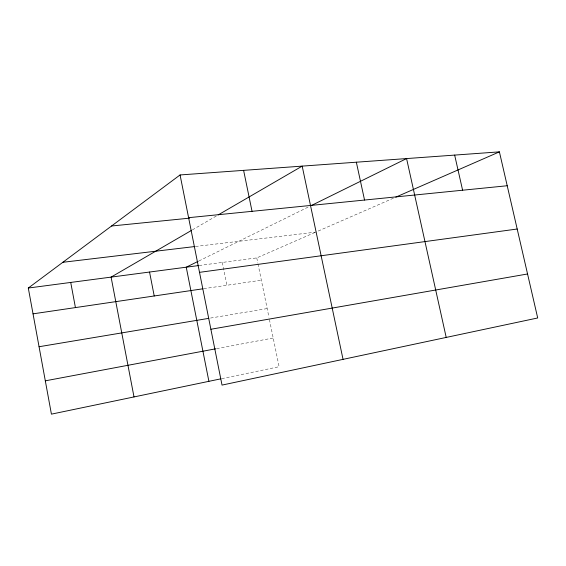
<?xml version="1.0" encoding="UTF-8"?>
<svg xmlns="http://www.w3.org/2000/svg" width="566" height="566" viewBox="0 0 566 566"><rect width="100%" height="100%" fill="white"/><g stroke="black" fill="none" stroke-linecap="round" stroke-linejoin="round"><path stroke-width="0.42" stroke-dasharray="2.83 2.12" d="M192.405 229.881L216.665 215.795M198.935 260.947L308.803 206.774M199.126 265.496L256.759 257.898L314.937 232.47M393.384 198.192L315.743 232.124L194.86 246.543M221.738 378.654L279.109 366.704L269.126 318.099M216.629 348.635L273.208 338.001M210.517 318.057L267.166 308.583M203.76 288.674L261.336 280.191M256.759 257.898L257.813 263.041M257.99 263.897L268.949 317.236M222.318 262.44L226.931 285.264"/><path stroke-width="0.85" d="M220.881 378.831L51.421 414.142L28.3 288.037L180.066 174.951L499.403 151.858L537.7 317.972L222.028 385.092L180.066 174.951M191.648 230.32L111.092 277.114L134.008 396.936M218.172 214.917L302.18 166.121L343.046 359.36M198.142 261.336L186.242 267.202L208.904 381.328M311.159 205.614L406.579 158.572L446.206 337.428M395.79 197.138L499.403 151.858M45.315 380.833L215.773 348.798M210.885 329.263L527.554 273.972M39.061 346.732L208.804 318.347M33.033 313.84L202.904 288.801M199.515 272.345L517.19 229.018M28.3 288.037L198.27 265.61M62.854 262.291L194.86 246.543M188.598 217.684L507.214 185.747M111.552 226.004L189.674 218.143M454.661 155.098L462.606 190.218M356.347 162.201L364.546 200.046M243.606 170.359L252.04 211.323M149.551 272.041L154.221 295.976M70.722 282.441L75.434 307.593"/></g></svg>
